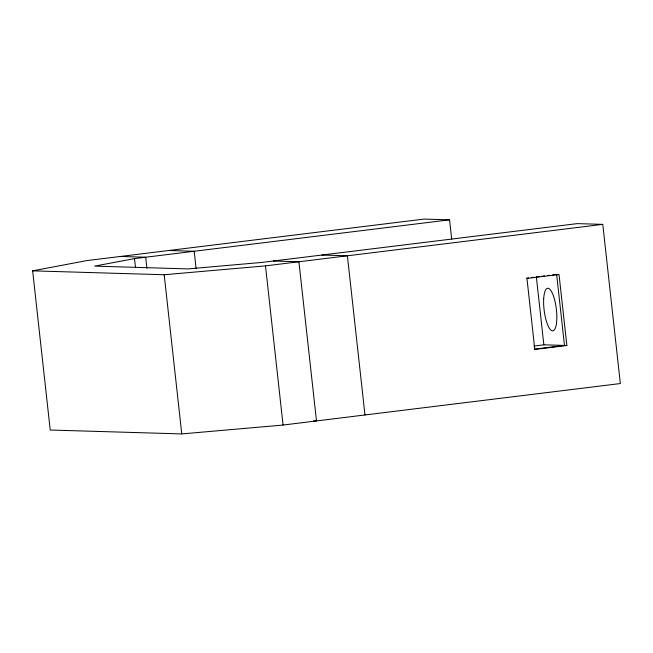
<?xml version="1.0" encoding="UTF-8"?>
<svg xmlns="http://www.w3.org/2000/svg" width="653" height="653" viewBox="0 0 653 653"><rect width="100%" height="100%" fill="white"/><g stroke="black" fill="none" stroke-linecap="round" stroke-linejoin="round"><path stroke-width="0.98" d="M449.566 219.832L134.51 258.604L94.612 266.114L187.876 268.914L261.771 262.433L577.276 223.62L602.776 224.371L620.35 383.548L283.067 425.046L181.763 433.919L50.224 430.025L32.65 270.848L86.825 260.588L424.099 219.081L449.566 219.832L451.688 239.096M32.65 270.848L164.189 274.742L265.493 265.877L602.776 224.371M526.571 278.113L528.579 277.868M531.583 277.501L533.591 277.256M536.595 276.88L539.598 276.513M541.606 276.268L544.61 275.892M547.614 275.525L549.622 275.28M552.626 274.913L555.63 274.538M533.836 346.049L543.851 344.817L566.861 345.502L559.025 274.489L526.955 278.431L534.799 349.445L566.861 345.502M534.415 349.126L564.478 345.429L556.634 274.415M168.719 250.507L194.186 251.258L196.088 268.497M321.896 255.045L347.396 255.796L364.97 414.973M120.234 256.474L145.692 257.225L146.925 268.383M273.403 261.012L298.911 261.763L316.485 420.94L313.538 420.85M536.342 276.807L543.851 344.817M265.493 265.877L283.067 425.046M164.189 274.742L181.763 433.919M134.51 258.604L135.514 267.73M543.696 298.756A21.451 6.122 83 0 0 552.585 330.867A21.451 6.122 83 0 0 554.413 299.074A21.451 6.122 83 0 0 543.696 298.756"/></g></svg>
